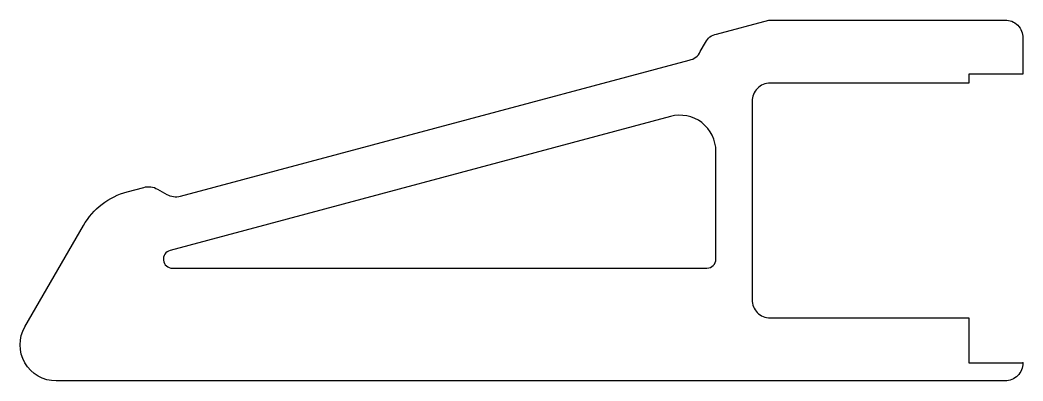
# Model space of a CAD drawing. Extents: x 2186.6 to 2242.1, y 1068.1 to 1088.1.
import ezdxf

# ---------------------------------------------------------------- set-up
doc = ezdxf.new("R2010")
doc.units = 0
doc.header["$LTSCALE"] = 0.1
doc.layers.get('0').update_dxf_attribs({"linetype": 'CONTINUOUS'})

msp = doc.modelspace()

# ---------------------------------------------------------------- linework, layer by layer
at = {"ltscale": 0.1}
for points in [[(2224.533, 1086.838, -0.24129), (2225.141, 1087.304), (2228.039, 1088.081), (2241.111, 1088.081, -0.424817), (2242.111, 1087.081), (2242.111, 1085.081), (2239.111, 1085.081), (2239.111, 1084.581), (2228.111, 1084.581, 0.414214), (2227.111, 1083.581), (2227.111, 1072.581, 0.421308), (2228.111, 1071.581), (2239.111, 1071.581), (2239.111, 1069.081), (2242.111, 1069.081, -0.414214), (2241.111, 1068.081), (2188.575, 1068.081, -0.57735), (2186.843, 1071.081), (2190.086, 1076.699, -0.19992), (2192.515, 1078.562), (2193.431, 1078.808, -0.211348), (2194.19, 1078.708), (2194.697, 1078.415, 0.182308), (2195.456, 1078.315), (2223.633, 1085.865, 0.25073), (2224.24, 1086.331)], [(2222.593, 1082.739), (2194.881, 1075.314, 0.876976), (2195.01, 1074.331), (2224.611, 1074.331, 0.414214), (2225.111, 1074.831), (2225.111, 1080.808, 0.493145)]]:
    msp.add_lwpolyline(points, format="xyb", close=True, dxfattribs=at)
at = {"color": 7}
msp.add_point((2242.111, 1069.081), dxfattribs=at)

doc.saveas('drawing.dxf')
